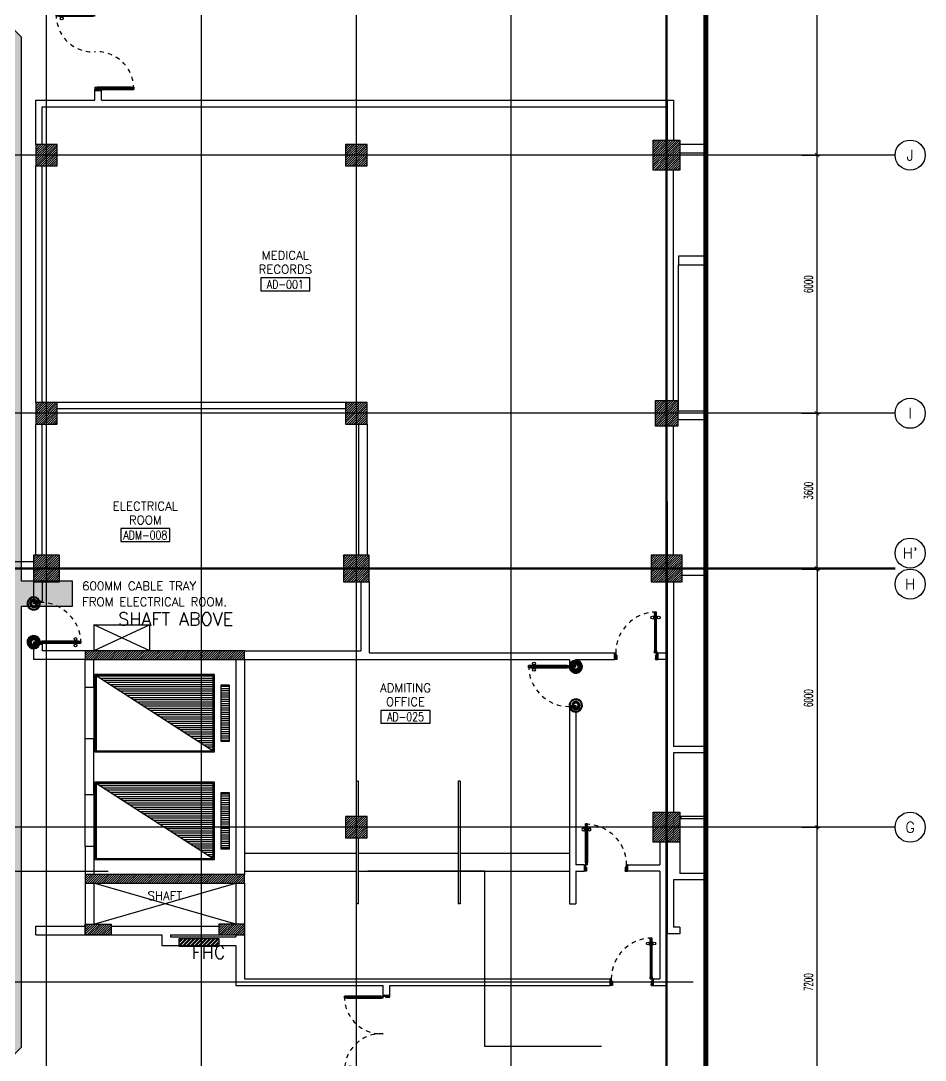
# Model space of a CAD drawing. Extents: x 417819.9 to 417911.9, y 43448 to 43539.2.
# Drawn here: x 417890.9 to 417911.92, y 43483.06 to 43507.22 of the extents above; entities that cross this region are included whole.
import ezdxf
from ezdxf.enums import TextEntityAlignment as Align

# ---------------------------------------------------------------- set-up
doc = ezdxf.new("R2010")
doc.units = 0
doc.header["$MEASUREMENT"] = 0
doc.header["$PDMODE"] = 3
doc.header["$PDSIZE"] = 0.1
doc.linetypes.add('CENTER2', pattern=[1.125, 0.75, -0.125, 0.125, -0.125])
doc.linetypes.add('HIDDEN', pattern=[0.375, 0.25, -0.125])
doc.layers.get('0').update_dxf_attribs({"color": 11, "linetype": 'CONTINUOUS'})
doc.layers.get('DEFPOINTS').update_dxf_attribs({"color": 11, "linetype": 'CONTINUOUS'})
for name, color, linetype in [('AX-CR', 11, 'CONTINUOUS'), ('AX-TXT', 11, 'CONTINUOUS'), ('COL', 11, 'CONTINUOUS'), ('DIM', 11, 'CONTINUOUS'), ('DOOR', 11, 'CONTINUOUS'), ('E-HAT', 9, 'CONTINUOUS'), ('E-TRAY', 2, 'CONTINUOUS'), ('HAT', 11, 'CONTINUOUS'), ('RM-BOX', 11, 'CONTINUOUS'), ('RM-NAME', 11, 'CONTINUOUS'), ('RM-NO', 11, 'CONTINUOUS'), ('WALL', 11, 'CONTINUOUS')]:
    doc.layers.add(name, color=color, linetype=linetype)
doc.styles.add('ROMANC', font='romanc', dxfattribs={"height": 0.1})
doc.styles.add('ROMANS', font='ROMANS.shx', dxfattribs={"width": 0.6})
doc.dimstyles.new('STANDARD in', dxfattribs={"dimtxt": 0.2, "dimasz": 0.1, "dimexe": 0.07, "dimexo": 0.05, "dimgap": 0.1, "dimtad": 1, "dimdec": 0, "dimlfac": 1000, "dimzin": 0, "dimdsep": 46, "dimtxsty": 'ROMANS', "dimblk": 'ARCHTICK', "dimcen": 0.05, "dimdle": 0.05, "dimclrd": 7, "dimclre": 7, "dimclrt": 2, "dimadec": 0, "dimazin": 0, "dimtfac": 1, "dimtdec": 0, "dimtmove": 2, "dimatfit": 3, "dimldrblk": 'ARCHTICK', "dimfxl": 0, "dimtolj": 1, "dimtzin": 0, "dimarcsym": 0})
pattern_1 = [(45, (417522.151385, 43455.963322), (-0.0265165043, 0.0265165043), [])]

# ---------------------------------------------------------------- blocks, each defined once
blk = doc.blocks.new('*X54')
at = {"color": 0}
for p, q in [((503899, 131750), (506612, 131750)), ((503977, 131700), (506612, 131700)), ((504055, 131650), (506612, 131650)), ((504132, 131600), (506612, 131600)), ((504210, 131550), (506612, 131550)), ((504288, 131500), (506612, 131500)), ((504366, 131450), (506612, 131450)), ((504444, 131400), (506612, 131400)), ((504522, 131350), (506612, 131350)), ((504600, 131300), (506612, 131300)), ((504677, 131250), (506612, 131250)), ((504755, 131200), (506612, 131200)), ((504833, 131150), (506612, 131150)), ((504911, 131100), (506612, 131100)), ((504989, 131050), (506612, 131050)), ((505067, 131000), (506612, 131000)), ((505145, 130950), (506612, 130950)), ((505222, 130900), (506612, 130900)), ((505300, 130850), (506612, 130850)), ((505378, 130800), (506612, 130800)), ((505456, 130750), (506612, 130750)), ((505534, 130700), (506612, 130700)), ((505612, 130650), (506612, 130650)), ((505690, 130600), (506612, 130600)), ((505767, 130550), (506612, 130550)), ((505845, 130500), (506612, 130500)), ((505923, 130450), (506612, 130450)), ((506001, 130400), (506612, 130400)), ((506079, 130350), (506612, 130350)), ((506157, 130300), (506612, 130300)), ((506235, 130250), (506612, 130250)), ((506312, 130200), (506612, 130200)), ((506390, 130150), (506612, 130150)), ((506468, 130100), (506612, 130100)), ((506546, 130050), (506612, 130050))]:
    blk.add_line(p, q, dxfattribs=at)
blk = doc.blocks.new('*X57')
at = {"color": 0}
for p, q in [((197839, 36035), (198015, 36211)), ((197839, 36088), (197962, 36211)), ((197839, 36141), (197909, 36211)), ((197839, 36194), (197856, 36211)), ((197868, 36011), (198068, 36211)), ((197921, 36011), (198121, 36211)), ((197974, 36011), (198174, 36211)), ((198027, 36011), (198227, 36211)), ((198080, 36011), (198280, 36211)), ((198133, 36011), (198333, 36211)), ((198186, 36011), (198386, 36211)), ((198239, 36011), (198439, 36211)), ((198292, 36011), (198492, 36211)), ((198345, 36011), (198545, 36211)), ((198398, 36011), (198598, 36211)), ((198451, 36011), (198651, 36211)), ((198504, 36011), (198704, 36211)), ((198557, 36011), (198757, 36211)), ((198610, 36011), (198810, 36211)), ((198663, 36011), (198863, 36211)), ((198716, 36011), (198916, 36211)), ((198769, 36011), (198969, 36211)), ((198822, 36011), (199022, 36211)), ((198875, 36011), (199075, 36211)), ((198928, 36011), (199128, 36211)), ((198981, 36011), (199181, 36211)), ((199034, 36011), (199234, 36211)), ((199088, 36011), (199288, 36211)), ((199141, 36011), (199341, 36211)), ((199194, 36011), (199394, 36211)), ((199247, 36011), (199447, 36211)), ((199300, 36011), (199500, 36211)), ((199353, 36011), (199553, 36211)), ((199406, 36011), (199606, 36211)), ((199459, 36011), (199659, 36211)), ((199512, 36011), (199712, 36211)), ((199565, 36011), (199765, 36211)), ((199618, 36011), (199818, 36211)), ((199671, 36011), (199871, 36211)), ((199724, 36011), (199924, 36211)), ((199777, 36011), (199977, 36211)), ((199830, 36011), (200030, 36211)), ((199883, 36011), (200083, 36211)), ((199936, 36011), (200136, 36211)), ((199989, 36011), (200189, 36211)), ((200042, 36011), (200242, 36211)), ((200095, 36011), (200295, 36211)), ((200148, 36011), (200348, 36211)), ((200201, 36011), (200401, 36211)), ((200254, 36011), (200454, 36211)), ((200307, 36011), (200507, 36211)), ((200360, 36011), (200560, 36211)), ((200413, 36011), (200613, 36211)), ((200466, 36011), (200666, 36211)), ((200519, 36011), (200719, 36211)), ((200572, 36011), (200772, 36211)), ((200625, 36011), (200825, 36211)), ((200678, 36011), (200878, 36211)), ((200732, 36011), (200932, 36211)), ((200785, 36011), (200985, 36211)), ((200838, 36011), (201038, 36211)), ((200891, 36011), (201091, 36211)), ((200944, 36011), (201144, 36211)), ((200997, 36011), (201197, 36211)), ((201050, 36011), (201250, 36211)), ((201103, 36011), (201303, 36211)), ((201156, 36011), (201356, 36211)), ((201209, 36011), (201409, 36211)), ((201262, 36011), (201462, 36211)), ((201315, 36011), (201515, 36211)), ((201368, 36011), (201539, 36182)), ((201421, 36011), (201539, 36129)), ((201474, 36011), (201539, 36076)), ((201527, 36011), (201539, 36023))]:
    blk.add_line(p, q, dxfattribs=at)
blk = doc.blocks.new('*X56')
at = {"color": 0}
for p, q in [((197839, 31209), (198041, 31411)), ((197839, 31262), (197988, 31411)), ((197839, 31315), (197935, 31411)), ((197839, 31368), (197882, 31411)), ((197894, 31211), (198094, 31411)), ((197947, 31211), (198147, 31411)), ((198000, 31211), (198200, 31411)), ((198053, 31211), (198253, 31411)), ((198106, 31211), (198306, 31411)), ((198159, 31211), (198359, 31411)), ((198212, 31211), (198412, 31411)), ((198265, 31211), (198465, 31411)), ((198318, 31211), (198518, 31411)), ((198371, 31211), (198571, 31411)), ((198424, 31211), (198624, 31411)), ((198477, 31211), (198677, 31411)), ((198530, 31211), (198730, 31411)), ((198583, 31211), (198783, 31411)), ((198636, 31211), (198836, 31411)), ((198689, 31211), (198889, 31411)), ((198742, 31211), (198942, 31411)), ((198795, 31211), (198995, 31411)), ((198848, 31211), (199048, 31411)), ((198901, 31211), (199101, 31411)), ((198954, 31211), (199154, 31411)), ((199007, 31211), (199207, 31411)), ((199060, 31211), (199260, 31411)), ((199114, 31211), (199314, 31411)), ((199167, 31211), (199367, 31411)), ((199220, 31211), (199420, 31411)), ((199273, 31211), (199473, 31411)), ((199326, 31211), (199526, 31411)), ((199379, 31211), (199579, 31411)), ((199432, 31211), (199632, 31411)), ((199485, 31211), (199685, 31411)), ((199538, 31211), (199738, 31411)), ((199591, 31211), (199791, 31411)), ((199644, 31211), (199844, 31411)), ((199697, 31211), (199897, 31411)), ((199750, 31211), (199950, 31411)), ((199803, 31211), (200003, 31411)), ((199856, 31211), (200056, 31411)), ((199909, 31211), (200109, 31411)), ((199962, 31211), (200162, 31411)), ((200015, 31211), (200215, 31411)), ((200068, 31211), (200268, 31411)), ((200121, 31211), (200321, 31411)), ((200174, 31211), (200374, 31411)), ((200227, 31211), (200427, 31411)), ((200280, 31211), (200480, 31411)), ((200333, 31211), (200533, 31411)), ((200386, 31211), (200586, 31411)), ((200439, 31211), (200639, 31411)), ((200492, 31211), (200692, 31411)), ((200545, 31211), (200745, 31411)), ((200598, 31211), (200798, 31411)), ((200651, 31211), (200851, 31411)), ((200704, 31211), (200904, 31411)), ((200758, 31211), (200958, 31411)), ((200811, 31211), (201011, 31411)), ((200864, 31211), (201064, 31411)), ((200917, 31211), (201117, 31411)), ((200970, 31211), (201170, 31411)), ((201023, 31211), (201223, 31411)), ((201076, 31211), (201276, 31411)), ((201129, 31211), (201329, 31411)), ((201182, 31211), (201382, 31411)), ((201235, 31211), (201435, 31411)), ((201288, 31211), (201488, 31411)), ((201341, 31211), (201539, 31409)), ((201394, 31211), (201539, 31356)), ((201447, 31211), (201539, 31303)), ((201500, 31211), (201539, 31250))]:
    blk.add_line(p, q, dxfattribs=at)
blk = doc.blocks.new('*X53')
at = {"color": 0}
for p, q in [((140176, 227700), (140376, 227700)), ((140176, 227650), (140376, 227650)), ((140176, 227600), (140376, 227600)), ((140176, 227550), (140376, 227550)), ((140176, 227500), (140376, 227500)), ((140176, 227450), (140376, 227450)), ((140176, 227400), (140376, 227400)), ((140176, 227350), (140376, 227350)), ((140176, 227300), (140376, 227300)), ((140176, 227250), (140376, 227250)), ((140176, 227200), (140376, 227200)), ((140176, 227150), (140376, 227150)), ((140176, 227100), (140376, 227100)), ((140176, 227050), (140376, 227050)), ((140176, 227000), (140376, 227000)), ((140176, 226950), (140376, 226950)), ((140176, 226900), (140376, 226900)), ((140176, 226850), (140376, 226850)), ((140176, 226800), (140376, 226800)), ((140176, 226750), (140376, 226750)), ((140176, 226700), (140376, 226700)), ((140176, 226650), (140376, 226650)), ((140176, 226600), (140376, 226600)), ((140176, 226550), (140376, 226550)), ((140176, 226500), (140376, 226500)), ((140176, 226450), (140376, 226450))]:
    blk.add_line(p, q, dxfattribs=at)
blk = doc.blocks.new('A$C272A55A0')
at = {"layer": 'DOOR', "color": 0, "linetype": 'ByBlock'}
for p, q in [((0, 900), (0, 1050)), ((50, 1050), (0, 1050)), ((50, 950), (50, 1050)), ((1750, 950), (1750, 1050)), ((1750, 1050), (1800, 1050)), ((1800, 1050), (1800, 900)), ((0, 900), (25, 900)), ((25, 950), (50, 950)), ((25, 900), (25, 950)), ((75, 900), (25, 900)), ((25, 850), (25, 900)), ((42, 850), (25, 850)), ((58, 870), (42, 870)), ((42, 870), (42, 850)), ((58, 850), (58, 870)), ((75, 850), (58, 850)), ((75, 900), (75, 850)), ((1725, 900), (1775, 900)), ((1725, 900), (1725, 850)), ((1725, 850), (1742, 850)), ((1742, 870), (1758, 870)), ((1742, 850), (1742, 870)), ((1775, 950), (1750, 950)), ((1758, 870), (1758, 850)), ((1758, 850), (1775, 850)), ((1775, 900), (1775, 950)), ((1800, 900), (1775, 900)), ((1775, 850), (1775, 900)), ((25, 50), (42, 50)), ((25, 50), (25, 0)), ((25, 0), (75, 0)), ((75, 0), (25, 0)), ((42, 50), (42, 30)), ((42, 30), (58, 30)), ((58, 50), (75, 50)), ((58, 50), (58, 30)), ((75, 50), (75, 0)), ((1718, 160), (1709, 160)), ((1709, 95), (1709, 160)), ((1718, 95), (1709, 95)), ((1725, 173), (1718, 173)), ((1718, 173), (1718, 83)), ((1718, 95), (1718, 160)), ((1725, 83), (1718, 83)), ((1742, 50), (1725, 50)), ((1725, 50), (1725, 0)), ((1775, 0), (1725, 0)), ((1725, 0), (1775, 0)), ((1742, 50), (1742, 30)), ((1758, 30), (1742, 30)), ((1775, 50), (1758, 50)), ((1758, 50), (1758, 30)), ((1775, 173), (1782, 173)), ((1775, 83), (1782, 83)), ((1775, 50), (1775, 0)), ((1782, 173), (1782, 83)), ((1782, 160), (1791, 160)), ((1782, 95), (1782, 160)), ((1782, 95), (1791, 95)), ((1791, 95), (1791, 160))]:
    blk.add_line(p, q, dxfattribs=at)
at = {"layer": 'DOOR', "color": 9, "linetype": 'ByBlock'}
for p, q in [((50, 1050), (0, 1010)), ((50, 1050), (0, 937)), ((50, 1050), (37, 950)), ((1750, 1050), (1800, 1010)), ((1750, 1050), (1800, 937)), ((1750, 1050), (1763, 950))]:
    blk.add_line(p, q, dxfattribs=at)
at = {"layer": 'DOOR', "linetype": 'ByBlock'}
for p, q in [((25, 850), (25, 50)), ((42, 850), (42, 50)), ((58, 850), (58, 50)), ((75, 50), (75, 850)), ((1725, 50), (1725, 850)), ((1742, 850), (1742, 50)), ((1758, 850), (1758, 50)), ((1775, 850), (1775, 50))]:
    blk.add_line(p, q, dxfattribs=at)
at = {"layer": 'DOOR', "color": 0, "linetype": 'ByBlock'}
for centre in [(1676, 128), (1824, 128)]:
    blk.add_circle(centre, 32.4, dxfattribs=at)
at = {"layer": 'DOOR', "color": 9, "linetype": 'ByBlock'}
for centre, radius, start, end in [((50, 1050), 54.4, 203.2074, 270), ((50, 1050), 74.4, 227.7764, 270), ((50, 1050), 94.4, 238.0182, 270), ((50, 1050), 34.4, 180, 270), ((50, 1050), 14.4, 180, 270), ((1750, 1050), 14.4, 270, 0), ((1750, 1050), 34.4, 270, 0), ((1750, 1050), 54.4, 270, 336.7926), ((1750, 1050), 74.4, 270, 312.2236), ((1750, 1050), 94.4, 270, 301.9818), ((50, 1050), 114, 244.0838, 257.3774), ((50, 1050), 134, 248.1598, 259.28), ((50, 1050), 154, 251.1053, 256.2858), ((1750, 1050), 114, 282.6226, 295.9162), ((1750, 1050), 134, 280.72, 291.8402), ((1750, 1050), 154, 283.7142, 288.8947)]:
    blk.add_arc(centre, radius, start, end, dxfattribs=at)
at = {"layer": 'DOOR', "linetype": 'HIDDEN', "ltscale": 0.5}
for centre, start, end in [((50, 851), 268.3174, 3.2965), ((1750, 851), 176.7035, 271.6826)]:
    blk.add_arc(centre, 851, start, end, dxfattribs=at)
at = {"layer": 'WALL', "linetype": 'ByBlock'}
blk.add_line((1800, 900), (1800, 1050), dxfattribs=at)
blk = doc.blocks.new('RM2')
at = {"layer": 'RM-NAME', "style": 'ROMANS'}
blk.add_text('SHAFT', height=200, dxfattribs=at).set_placement((0, 0), align=Align.MIDDLE)
blk = doc.blocks.new('COL50')
at = {"layer": 'COL'}
blk.add_lwpolyline([(-250, 250), (-250, -250), (250, -250), (250, 250)], close=True, dxfattribs=at)
blk = doc.blocks.new('*X55')
at = {"color": 0}
for p, q in [((203889, 32274), (204376, 32761)), ((203889, 32327), (204323, 32761)), ((203889, 32380), (204270, 32761)), ((203889, 32433), (204217, 32761)), ((203889, 32486), (204164, 32761)), ((203889, 32539), (204111, 32761)), ((203889, 32592), (204058, 32761)), ((203889, 32645), (204005, 32761)), ((203889, 32698), (203952, 32761)), ((203889, 32751), (203899, 32761)), ((203929, 32261), (204389, 32721)), ((203982, 32261), (204389, 32668)), ((204035, 32261), (204389, 32615)), ((204088, 32261), (204389, 32562)), ((204141, 32261), (204389, 32509)), ((204194, 32261), (204389, 32456)), ((204247, 32261), (204389, 32403)), ((204300, 32261), (204389, 32349)), ((204353, 32261), (204389, 32296))]:
    blk.add_line(p, q, dxfattribs=at)
blk = doc.blocks.new('RM1')
at = {"layer": 'RM-BOX'}
blk.add_lwpolyline([(570, -200), (-570, -200), (-570, -500), (570, -500)], close=True, dxfattribs=at)
at = {"layer": 'RM-NAME', "style": 'ROMANS'}
for tag, p in [('ROOMNAME1', (0, 324)), ('ROOMNAME2', (0, 0))]:
    blk.add_attdef(tag, text='', height=200, dxfattribs=at).set_placement(p, align=Align.MIDDLE)
at = {"layer": 'RM-NO', "style": 'ROMANS', "width": 0.8}
blk.add_attdef('ROOMNO', text='', height=200, dxfattribs=at).set_placement((0, -350), align=Align.MIDDLE)
blk = doc.blocks.new('*X62')
at = {"color": 0}
for p, q in [((196689, 41938), (197151, 42401)), ((196689, 41991), (197098, 42401)), ((196689, 42044), (197045, 42401)), ((196689, 42097), (196992, 42401)), ((196689, 42150), (196939, 42401)), ((196689, 42203), (196886, 42401)), ((196689, 42256), (196833, 42401)), ((196689, 42309), (196780, 42401)), ((196689, 42363), (196727, 42401)), ((196704, 41901), (197189, 42385)), ((196757, 41901), (197189, 42332)), ((196810, 41901), (197189, 42279)), ((196863, 41901), (197189, 42226)), ((196916, 41901), (197189, 42173)), ((196970, 41901), (197189, 42120)), ((197023, 41901), (197189, 42067)), ((197076, 41901), (197189, 42014)), ((197129, 41901), (197189, 41961)), ((197182, 41901), (197189, 41908))]:
    blk.add_line(p, q, dxfattribs=at)
blk = doc.blocks.new('*X63')
at = {"color": 0}
for p, q in [((203889, 41926), (204364, 42401)), ((203889, 41979), (204311, 42401)), ((203889, 42032), (204258, 42401)), ((203889, 42085), (204205, 42401)), ((203889, 42138), (204152, 42401)), ((203889, 42191), (204099, 42401)), ((203889, 42244), (204046, 42401)), ((203889, 42297), (203993, 42401)), ((203889, 42350), (203940, 42401)), ((203917, 41901), (204389, 42373)), ((203970, 41901), (204389, 42320)), ((204023, 41901), (204389, 42267)), ((204076, 41901), (204389, 42214)), ((204129, 41901), (204389, 42161)), ((204182, 41901), (204389, 42108)), ((204235, 41901), (204389, 42055)), ((204288, 41901), (204389, 42001)), ((204341, 41901), (204389, 41948))]:
    blk.add_line(p, q, dxfattribs=at)
blk = doc.blocks.new('*X65')
at = {"color": 0}
for p, q in [((203889, 47918), (204371, 48401)), ((203889, 47972), (204318, 48401)), ((203889, 48025), (204265, 48401)), ((203889, 48078), (204212, 48401)), ((203889, 48131), (204159, 48401)), ((203889, 48184), (204106, 48401)), ((203889, 48237), (204053, 48401)), ((203889, 48290), (204000, 48401)), ((203889, 48343), (203947, 48401)), ((203924, 47901), (204389, 48365)), ((203977, 47901), (204389, 48312)), ((204030, 47901), (204389, 48259)), ((204083, 47901), (204389, 48206)), ((204136, 47901), (204389, 48153)), ((204189, 47901), (204389, 48100)), ((204242, 47901), (204389, 48047)), ((204295, 47901), (204389, 47994)), ((204348, 47901), (204389, 47941))]:
    blk.add_line(p, q, dxfattribs=at)
blk = doc.blocks.new('*X76')
at = {"color": 0}
for p, q in [((84179, 47905), (84676, 48401)), ((84179, 47958), (84623, 48401)), ((84179, 48011), (84570, 48401)), ((84179, 48064), (84516, 48401)), ((84179, 48117), (84463, 48401)), ((84179, 48170), (84410, 48401)), ((84179, 48223), (84357, 48401)), ((84179, 48276), (84304, 48401)), ((84179, 48329), (84251, 48401)), ((84179, 48382), (84198, 48401)), ((84229, 47901), (84679, 48352)), ((84282, 47901), (84679, 48299)), ((84335, 47901), (84679, 48246)), ((84388, 47901), (84679, 48193)), ((84441, 47901), (84679, 48139)), ((84494, 47901), (84679, 48086)), ((84547, 47901), (84679, 48033)), ((84600, 47901), (84679, 47980)), ((84653, 47901), (84679, 47927))]:
    blk.add_line(p, q, dxfattribs=at)
blk = doc.blocks.new('C11')
at = {"layer": 'HAT'}
h = blk.add_hatch(dxfattribs=at)
h.set_pattern_fill('ANSI31', color=256, scale=300, style=0)
h.set_pattern_definition([(45, (-383765.23, -62181), (-26.5165043, 26.5165043), [])])
h.paths.add_polyline_path([(-20, 350), (-20, 700), (-320, 700), (-320, 350)])
h.paths.add_polyline_path([(-320, 0), (-20, 0), (-20, 350), (-320, 350)])
h = blk.add_hatch(dxfattribs=at)
h.set_pattern_fill('ANSI31', color=256, scale=300, style=0)
h.set_pattern_definition([(45, (-383445.23, -62181), (-26.5165043, 26.5165043), [])])
h.paths.add_polyline_path([(300, 350), (300, 700), (0, 700), (0, 350)])
h.paths.add_polyline_path([(0, 0), (300, 0), (300, 350), (0, 350)])
at = {"layer": 'COL'}
for points in [[(-20, 700), (-20, 0), (-320, 0), (-320, 700)], [(300, 700), (300, 0), (0, 0), (0, 700)]]:
    blk.add_lwpolyline(points, close=True, dxfattribs=at)
blk = doc.blocks.new('DOOR1000')
at = {"layer": 'DOOR', "color": 7, "linetype": 'ByBlock'}
for p, q in [((-150, 0), (0, 0)), ((-150, 0), (-150, -25)), ((0, -50), (-114, 0)), ((0, -50), (-40, 0)), ((0, -50), (0, 0)), ((-1100, -25), (-1100, -75)), ((-1100, -75), (-1100, -25)), ((-1050, -25), (-1100, -25)), ((-1050, -75), (-1100, -75)), ((-1070, -42), (-1070, -58)), ((-1050, -42), (-1070, -42)), ((-1050, -58), (-1070, -58)), ((-1050, -25), (-1050, -42)), ((-1050, -58), (-1050, -75)), ((-1018, -25), (-1018, -18)), ((-928, -18), (-1018, -18)), ((-1018, -75), (-1018, -82)), ((-928, -82), (-1018, -82)), ((-1005, -18), (-1005, -9)), ((-1005, -9), (-940, -9)), ((-1005, -18), (-940, -18)), ((-1005, -82), (-1005, -91)), ((-1005, -82), (-940, -82)), ((-1005, -91), (-940, -91)), ((-940, -18), (-940, -9)), ((-940, -82), (-940, -91)), ((-928, -25), (-928, -18)), ((-928, -75), (-928, -82)), ((-200, -25), (-150, -25)), ((-200, -42), (-200, -25)), ((-180, -42), (-200, -42)), ((-200, -58), (-180, -58)), ((-200, -75), (-200, -58)), ((-150, -75), (-200, -75)), ((-180, -58), (-180, -42)), ((-150, -25), (-100, -25)), ((-150, -75), (-150, -25)), ((-100, -25), (-100, -50)), ((0, -50), (-100, -37)), ((-100, -50), (0, -50)), ((0, -950), (-114, -1000)), ((-100, -975), (-100, -950)), ((0, -950), (-100, -963)), ((-100, -950), (0, -950)), ((0, -950), (-40, -1000)), ((0, -950), (0, -1000)), ((-150, -975), (-100, -975)), ((-150, -1000), (-150, -975)), ((-150, -1000), (0, -1000)), ((0, -1000), (-150, -1000))]:
    blk.add_line(p, q, dxfattribs=at)
at = {"layer": 'DOOR', "linetype": 'ByBlock'}
for p, q in [((-200, -25), (-1050, -25)), ((-200, -42), (-1050, -42)), ((-200, -58), (-1050, -58)), ((-1050, -75), (-200, -75))]:
    blk.add_line(p, q, dxfattribs=at)
at = {"layer": 'DOOR', "color": 7, "linetype": 'ByBlock'}
for centre in [(-973, 24), (-973, -124)]:
    blk.add_circle(centre, 32.4, dxfattribs=at)
for centre, radius, start, end in [((0, -50), 154, 161.1053, 166.2858), ((0, -50), 94.4, 148.0182, 180), ((0, -50), 134, 158.1598, 169.28), ((0, -50), 114, 154.0838, 167.3774), ((0, -50), 74.4, 137.7764, 180), ((0, -50), 54.4, 113.2074, 180), ((0, -50), 34.4, 90, 180), ((0, -50), 14.4, 90, 180), ((0, -950), 94.4, 180, 211.9818), ((0, -950), 74.4, 180, 222.2236), ((0, -950), 54.4, 180, 246.7926), ((0, -950), 34.4, 180, 270), ((0, -950), 14.4, 180, 270), ((0, -950), 154, 193.7142, 198.8947), ((0, -950), 134, 190.72, 201.8402)]:
    blk.add_arc(centre, radius, start, end, dxfattribs=at)
at = {"layer": 'DOOR', "linetype": 'HIDDEN', "ltscale": 0.5}
blk.add_arc((-150, -25), 950, 180, 270, dxfattribs=at)
blk = doc.blocks.new('fe-door')
at = {"layer": 'DOOR', "color": 0, "linetype": 'ByBlock'}
for p, q in [((-900, 1775), (-900, 1725)), ((-900, 1725), (-900, 1775)), ((-850, 1775), (-900, 1775)), ((-850, 1725), (-900, 1725)), ((-870, 1758), (-870, 1742)), ((-850, 1758), (-870, 1758)), ((-850, 1742), (-870, 1742)), ((-850, 1775), (-850, 1758)), ((-850, 1742), (-850, 1725)), ((-818, 1775), (-818, 1782)), ((-728, 1782), (-818, 1782)), ((-818, 1725), (-818, 1718)), ((-728, 1718), (-818, 1718)), ((-805, 1782), (-805, 1791)), ((-805, 1791), (-740, 1791)), ((-805, 1782), (-740, 1782)), ((-805, 1718), (-805, 1709)), ((-805, 1718), (-740, 1718)), ((-805, 1709), (-740, 1709)), ((-740, 1782), (-740, 1791)), ((-740, 1718), (-740, 1709)), ((-728, 1775), (-728, 1782)), ((-728, 1725), (-728, 1718)), ((-50, 1758), (-50, 1775)), ((-50, 1775), (0, 1775)), ((-30, 1758), (-50, 1758)), ((-50, 1725), (-50, 1742)), ((-50, 1742), (-30, 1742)), ((0, 1725), (-50, 1725)), ((-30, 1742), (-30, 1758)), ((150, 1800), (0, 1800)), ((0, 1800), (0, 1775)), ((0, 1725), (0, 1775)), ((0, 1775), (150, 1775)), ((150, 1775), (150, 1800)), ((0, 75), (0, 25)), ((0, 75), (50, 75)), ((0, 0), (0, 25)), ((0, 25), (50, 25)), ((150, 25), (0, 25)), ((0, 0), (150, 0)), ((30, 58), (30, 42)), ((50, 58), (30, 58)), ((30, 42), (50, 42)), ((50, 75), (50, 58)), ((50, 42), (50, 25)), ((150, 25), (150, 0)), ((850, 58), (850, 75)), ((850, 75), (900, 75)), ((850, 58), (870, 58)), ((850, 25), (850, 42)), ((850, 42), (870, 42)), ((850, 25), (900, 25)), ((870, 42), (870, 58)), ((900, 25), (900, 75)), ((900, 75), (900, 25))]:
    blk.add_line(p, q, dxfattribs=at)
at = {"layer": 'DOOR', "linetype": 'ByBlock'}
for p, q in [((-50, 1775), (-850, 1775)), ((-50, 1758), (-850, 1758)), ((-50, 1742), (-850, 1742)), ((-850, 1725), (-50, 1725)), ((850, 75), (50, 75)), ((50, 58), (850, 58)), ((50, 42), (850, 42)), ((50, 25), (850, 25))]:
    blk.add_line(p, q, dxfattribs=at)
at = {"layer": 'DOOR', "color": 0, "linetype": 'ByBlock'}
for centre in [(-773, 1824), (-773, 1676)]:
    blk.add_circle(centre, 32.4, dxfattribs=at)
at = {"layer": 'DOOR', "linetype": 'HIDDEN', "ltscale": 0.5}
for centre, start, end in [((-49, 1750), 178.3174, 273.2965), ((49, 50), 358.3174, 93.2965)]:
    blk.add_arc(centre, 851, start, end, dxfattribs=at)
at = {"layer": 'WALL'}
for p, q in [((0, 1800), (150, 1800)), ((0, 0), (150, 0))]:
    blk.add_line(p, q, dxfattribs=at)
at = {"layer": 'WALL', "linetype": 'ByBlock'}
blk.add_line((0, 1800), (150, 1800), dxfattribs=at)
blk = doc.blocks.new('AXL')
at = {"layer": 'AX-CR'}
blk.add_circle((-350, 0), 350, dxfattribs=at)
at = {"layer": 'AX-TXT', "style": 'ROMANS'}
blk.add_attdef('AX', text='', height=250, dxfattribs=at).set_placement((-350, 0), align=Align.MIDDLE)
blk = doc.blocks.new('_ARCHTICK')
at = {"color": 0, "linetype": 'ByBlock', "const_width": 0.15}
blk.add_lwpolyline([(-0.5, -0.5), (0.5, 0.5)], dxfattribs=at)
blk = doc.blocks.new('*D147')
at = {"layer": 'DEFPOINTS', "color": 0}
for p in [(417909.002, 43498.094), (417909.402, 43498.094), (417909.002, 43494.494)]:
    blk.add_point(p, dxfattribs=at)
at = {"layer": 'RM-NAME', "color": 7, "lineweight": -2}
for p, q in [((417909.052, 43498.094), (417909.472, 43498.094)), ((417909.402, 43494.444), (417909.402, 43498.144)), ((417909.052, 43494.494), (417909.472, 43494.494))]:
    blk.add_line(p, q, dxfattribs=at)
at = {"layer": 'RM-NAME', "color": 7, "lineweight": -2, "xscale": 0.1, "yscale": 0.1, "zscale": 0.1}
for p, rotation in [((417909.402, 43498.094), 90), ((417909.402, 43494.494), 270)]:
    blk.add_blockref('_ARCHTICK', p, dxfattribs=dict(at, rotation=rotation))
at = {"layer": 'RM-NAME', "color": 2, "insert": (417909.202, 43496.294), "char_height": 0.2, "attachment_point": 5, "rotation": 90, "style": 'ROMANS'}
blk.add_mtext('\\A1;3600', dxfattribs=at)
blk = doc.blocks.new('*D151')
at = {"layer": 'DEFPOINTS', "color": 0}
for p in [(417909.002, 43488.474), (417909.402, 43488.474), (417909.002, 43481.274)]:
    blk.add_point(p, dxfattribs=at)
at = {"layer": 'RM-NAME', "color": 7, "lineweight": -2}
for p, q in [((417909.052, 43488.474), (417909.472, 43488.474)), ((417909.402, 43481.224), (417909.402, 43488.524)), ((417909.052, 43481.274), (417909.472, 43481.274))]:
    blk.add_line(p, q, dxfattribs=at)
at = {"layer": 'RM-NAME', "color": 7, "lineweight": -2, "xscale": 0.1, "yscale": 0.1, "zscale": 0.1}
for p, rotation in [((417909.402, 43488.474), 90), ((417909.402, 43481.274), 270)]:
    blk.add_blockref('_ARCHTICK', p, dxfattribs=dict(at, rotation=rotation))
at = {"layer": 'RM-NAME', "color": 2, "insert": (417909.202, 43484.874), "char_height": 0.2, "attachment_point": 5, "rotation": 90, "style": 'ROMANS'}
blk.add_mtext('\\A1;7200', dxfattribs=at)
blk = doc.blocks.new('*D155')
at = {"layer": 'DEFPOINTS', "color": 0}
for p in [(417909.002, 43511.294), (417909.402, 43511.294), (417909.002, 43504.094)]:
    blk.add_point(p, dxfattribs=at)
at = {"layer": 'RM-NAME', "color": 7, "lineweight": -2}
for p, q in [((417909.052, 43511.294), (417909.472, 43511.294)), ((417909.402, 43504.044), (417909.402, 43511.344)), ((417909.052, 43504.094), (417909.472, 43504.094))]:
    blk.add_line(p, q, dxfattribs=at)
at = {"layer": 'RM-NAME', "color": 7, "lineweight": -2, "xscale": 0.1, "yscale": 0.1, "zscale": 0.1}
for p, rotation in [((417909.402, 43511.294), 90), ((417909.402, 43504.094), 270)]:
    blk.add_blockref('_ARCHTICK', p, dxfattribs=dict(at, rotation=rotation))
at = {"layer": 'RM-NAME', "color": 2, "insert": (417909.202, 43507.694), "char_height": 0.2, "attachment_point": 5, "rotation": 90, "style": 'ROMANS'}
blk.add_mtext('\\A1;7200', dxfattribs=at)
blk = doc.blocks.new('*D156')
at = {"layer": 'DEFPOINTS', "color": 0}
for p in [(417909.002, 43504.094), (417909.402, 43504.094), (417909.002, 43498.094)]:
    blk.add_point(p, dxfattribs=at)
at = {"layer": 'RM-NAME', "color": 7, "lineweight": -2}
for p, q in [((417909.402, 43498.044), (417909.402, 43504.144)), ((417909.052, 43504.094), (417909.472, 43504.094)), ((417909.052, 43498.094), (417909.472, 43498.094))]:
    blk.add_line(p, q, dxfattribs=at)
at = {"layer": 'RM-NAME', "color": 7, "lineweight": -2, "xscale": 0.1, "yscale": 0.1, "zscale": 0.1}
for p, rotation in [((417909.402, 43504.094), 90), ((417909.402, 43498.094), 270)]:
    blk.add_blockref('_ARCHTICK', p, dxfattribs=dict(at, rotation=rotation))
at = {"layer": 'RM-NAME', "color": 2, "insert": (417909.202, 43501.094), "char_height": 0.2, "attachment_point": 5, "rotation": 90, "style": 'ROMANS'}
blk.add_mtext('\\A1;6000', dxfattribs=at)
blk = doc.blocks.new('*D160')
at = {"layer": 'DEFPOINTS', "color": 0}
for p in [(417909.002, 43494.474), (417909.002, 43488.474), (417909.402, 43488.474)]:
    blk.add_point(p, dxfattribs=at)
at = {"layer": 'RM-NAME', "color": 7, "lineweight": -2}
for p, q in [((417909.052, 43494.474), (417909.472, 43494.474)), ((417909.402, 43494.524), (417909.402, 43488.424)), ((417909.052, 43488.474), (417909.472, 43488.474))]:
    blk.add_line(p, q, dxfattribs=at)
at = {"layer": 'RM-NAME', "color": 7, "lineweight": -2, "xscale": 0.1, "yscale": 0.1, "zscale": 0.1}
for p, rotation in [((417909.402, 43494.474), 90), ((417909.402, 43488.474), 270)]:
    blk.add_blockref('_ARCHTICK', p, dxfattribs=dict(at, rotation=rotation))
at = {"layer": 'RM-NAME', "color": 2, "insert": (417909.202, 43491.474), "char_height": 0.2, "attachment_point": 5, "rotation": 90, "style": 'ROMANS'}
blk.add_mtext('\\A1;6000', dxfattribs=at)

msp = doc.modelspace()

# ---------------------------------------------------------------- hatches: boundary and pattern name
at = {"layer": 'E-HAT'}
h = msp.add_hatch(dxfattribs=at)
h.set_pattern_fill('ANGLE', color=256, style=0)
h.set_pattern_definition([(0, (0, 0), (0, 0.275), [0.2, -0.075]), (90, (0, 0), (-0.275, 2e-17), [0.2, -0.075])])
h.paths.add_polyline_path([(417856.983, 43482.7235), (417857.4173, 43483.1578), (417863.5778, 43483.1578), (417864.4349, 43482.3012), (417872.0254, 43482.3012), (417872.8825, 43483.1578), (417890.15, 43483.1578), (417890.5085, 43483.5164), (417890.5085, 43506.6783), (417890.15, 43507.0369), (417872.8825, 43507.0369), (417872.0254, 43507.8935), (417864.4349, 43507.8935), (417863.5778, 43507.0369), (417860.4537, 43507.0369), (417860.0403, 43507.1369), (417849.3136, 43507.1369), (417849.1136, 43506.9369), (417849.1136, 43501.9844), (417848.8136, 43501.9844), (417848.8136, 43507.0612), (417849.1893, 43507.4369), (417860.4537, 43507.4369), (417860.8056, 43507.8116), (417860.8056, 43515.9941), (417861.1056, 43515.9941), (417861.1056, 43507.8116), (417861.4575, 43507.4369), (417863.4122, 43507.4369), (417864.2693, 43508.2935), (417872.191, 43508.2935), (417873.0481, 43507.4369), (417890.3156, 43507.4369), (417890.9085, 43506.844), (417890.9085, 43494.2015), (417892.0958, 43494.2015), (417892.0958, 43493.6015), (417890.9085, 43493.6015), (417890.9085, 43483.3507), (417890.3156, 43482.7578), (417881.5159, 43482.7578), (417881.3659, 43482.6078), (417881.3659, 43479.6689), (417881.0659, 43479.6689), (417881.0659, 43482.6078), (417880.9159, 43482.7578), (417873.0481, 43482.7578), (417872.191, 43481.9012), (417864.2693, 43481.9012), (417863.4122, 43482.7578), (417857.583, 43482.7578), (417857.383, 43482.5578), (417857.383, 43479.0875), (417856.983, 43479.0875)])
at = {"layer": 'RM-NAME'}
h = msp.add_hatch(dxfattribs=at)
h.set_pattern_fill('ANSI31', color=256, scale=0.3, style=0)
h.set_pattern_definition(pattern_1)
h.paths.add_polyline_path([(417905.8966, 43498.3943), (417905.6466, 43498.3943), (417905.6466, 43498.0943), (417905.8966, 43498.0943)])
h.paths.add_polyline_path([(417905.8966, 43498.0943), (417905.6466, 43498.0943), (417905.6466, 43497.7943), (417905.8966, 43497.7943)])
h = msp.add_hatch(dxfattribs=at)
h.set_pattern_fill('ANSI31', color=256, scale=0.3, style=0)
h.set_pattern_definition([(45, (417522.421385, 43455.963322), (-0.0265165043, 0.0265165043), [])])
h.paths.add_polyline_path([(417906.1666, 43498.3943), (417905.9166, 43498.3943), (417905.9166, 43498.0943), (417906.1666, 43498.0943)])
h.paths.add_polyline_path([(417906.1666, 43498.0943), (417905.9166, 43498.0943), (417905.9166, 43497.7943), (417906.1666, 43497.7943)])
h = msp.add_hatch(dxfattribs=at)
h.set_pattern_fill('ANSI31', color=256, scale=0.3, style=0)
h.set_pattern_definition([(45, (417532.951385, 43455.963322), (-0.0265165043, 0.0265165043), [])])
h.paths.add_polyline_path([(417891.4966, 43494.4943), (417891.4966, 43494.7943), (417891.1966, 43494.7943), (417891.1966, 43494.4943)])
h.paths.add_polyline_path([(417891.7966, 43494.4943), (417891.7966, 43494.7943), (417891.4966, 43494.7943), (417891.4966, 43494.4943)])
h = msp.add_hatch(dxfattribs=at)
h.set_pattern_fill('ANSI31', color=256, scale=0.3, style=0)
h.set_pattern_definition([(45, (417540.151385, 43455.963322), (-0.0265165043, 0.0265165043), [])])
h.paths.add_polyline_path([(417898.6966, 43494.4943), (417898.6966, 43494.7943), (417898.3966, 43494.7943), (417898.3966, 43494.4943)])
h.paths.add_polyline_path([(417898.9966, 43494.4943), (417898.9966, 43494.7943), (417898.6966, 43494.7943), (417898.6966, 43494.4943)])
h = msp.add_hatch(dxfattribs=at)
h.set_pattern_fill('ANSI31', color=256, scale=0.3, style=0)
h.set_pattern_definition(pattern_1)
h.paths.add_polyline_path([(417905.5466, 43494.4943), (417905.8966, 43494.4943), (417905.8966, 43494.7943), (417905.5466, 43494.7943)])
h = msp.add_hatch(dxfattribs=at)
h.set_pattern_fill('ANSI31', color=256, scale=0.3, style=0)
h.set_pattern_definition([(45, (417522.521385, 43455.963322), (-0.0265165043, 0.0265165043), [])])
h.paths.add_polyline_path([(417905.9166, 43494.4943), (417906.2666, 43494.4943), (417906.2666, 43494.7943), (417905.9166, 43494.7943)])
h = msp.add_hatch(dxfattribs=at)
h.set_pattern_fill('ANSI31', color=256, scale=0.3, style=0)
h.set_pattern_definition([(45, (417532.951385, 43455.643322), (-0.0265165043, 0.0265165043), [])])
h.paths.add_polyline_path([(417891.4966, 43494.1743), (417891.4966, 43494.4743), (417891.1966, 43494.4743), (417891.1966, 43494.1743)])
h.paths.add_polyline_path([(417891.7966, 43494.1743), (417891.7966, 43494.4743), (417891.4966, 43494.4743), (417891.4966, 43494.1743)])
h = msp.add_hatch(dxfattribs=at)
h.set_pattern_fill('ANSI31', color=256, scale=0.3, style=0)
h.set_pattern_definition([(45, (417540.151385, 43455.643322), (-0.0265165043, 0.0265165043), [])])
h.paths.add_polyline_path([(417898.6966, 43494.1743), (417898.6966, 43494.4743), (417898.3966, 43494.4743), (417898.3966, 43494.1743)])
h.paths.add_polyline_path([(417898.9966, 43494.1743), (417898.9966, 43494.4743), (417898.6966, 43494.4743), (417898.6966, 43494.1743)])
h = msp.add_hatch(dxfattribs=at)
h.set_pattern_fill('ANSI31', color=256, scale=0.3, style=0)
h.set_pattern_definition([(45, (417522.151385, 43455.643322), (-0.0265165043, 0.0265165043), [])])
h.paths.add_polyline_path([(417905.5466, 43494.1743), (417905.8966, 43494.1743), (417905.8966, 43494.4743), (417905.5466, 43494.4743)])
h = msp.add_hatch(dxfattribs=at)
h.set_pattern_fill('ANSI31', color=256, scale=0.3, style=0)
h.set_pattern_definition([(45, (417522.521385, 43455.643322), (-0.0265165043, 0.0265165043), [])])
h.paths.add_polyline_path([(417905.9166, 43494.1743), (417906.2666, 43494.1743), (417906.2666, 43494.4743), (417905.9166, 43494.4743)])
h = msp.add_hatch(dxfattribs=at)
h.set_pattern_fill('ANSI31', color=256, scale=0.3, style=0)
h.set_pattern_definition([(45, (417480.111385, 43455.963322), (-0.0265165043, 0.0265165043), [])])
h.paths.add_polyline_path([(417892.9966, 43486.2229), (417892.3966, 43486.2229), (417892.3966, 43485.9743), (417892.9966, 43485.9743)])
h.paths.add_polyline_path([(417896.0966, 43486.2229), (417895.4966, 43486.2229), (417895.4966, 43485.9743), (417896.0966, 43485.9743)])
h = msp.add_hatch(dxfattribs=at)
h.set_pattern_fill('ANSI32', color=256, scale=175, style=0)
h.set_pattern_definition([(44.999998, (417662.380424, 43454.64832), (-0.046403885, 0.046403882), []), (44.999998, (417662.41136, 43454.64832), (-0.046403885, 0.046403882), [])])
h.paths.add_polyline_path([(417895.4966, 43485.6993), (417895.4966, 43485.8893), (417894.5766, 43485.8893), (417894.5766, 43485.6993)])
h.paths.add_polyline_path([(417894.364, 43485.2782), (417894.364, 43485.699), (417894.6265, 43485.699), (417894.6265, 43485.2782)], flags=9)

# ---------------------------------------------------------------- linework, layer by layer
at = {"layer": 'E-TRAY', "color": 4}
msp.add_lwpolyline([(417873.0481, 43507.4369), (417890.3156, 43507.4369), (417890.9085, 43506.844), (417890.9085, 43494.2015), (417892.0958, 43494.2015), (417892.0958, 43493.6015), (417890.9085, 43493.6015), (417890.9085, 43483.3507), (417890.3156, 43482.7578), (417881.5159, 43482.7578), (417881.3659, 43482.6078), (417881.3659, 43479.6689), (417881.0659, 43479.6689), (417881.0659, 43482.6078), (417880.9159, 43482.7578), (417873.0481, 43482.7578)], dxfattribs=at)
at = {"layer": 'RM-NAME'}
for p, q in [((417891.4966, 43448.6529), (417891.4966, 43538.4875)), ((417898.6966, 43448.6529), (417898.6966, 43538.4875)), ((417905.8966, 43460.01), (417905.8966, 43538.1375)), ((417905.9166, 43460.01), (417905.9166, 43538.1375)), ((417895.0966, 43466.8743), (417895.0966, 43525.6943)), ((417902.2966, 43466.8743), (417902.2966, 43525.6943)), ((417892.6216, 43505.3693), (417892.6216, 43505.5943)), ((417892.6216, 43505.5943), (417892.7716, 43505.5943)), ((417892.7716, 43505.3693), (417892.7716, 43505.5943)), ((417891.2466, 43504.3443), (417891.2466, 43505.3693)), ((417891.2466, 43505.3693), (417892.6216, 43505.3693)), ((417891.2466, 43504.3443), (417891.2466, 43505.3693)), ((417891.2466, 43505.3693), (417892.0966, 43505.3693)), ((417892.7716, 43505.3693), (417906.0666, 43505.3693)), ((417905.8966, 43504.3443), (417905.8966, 43505.3693)), ((417905.9166, 43505.3693), (417905.9166, 43504.4443)), ((417906.0666, 43505.3693), (417906.0666, 43504.4443)), ((417891.3966, 43505.2193), (417905.8966, 43505.2193)), ((417891.3966, 43504.3443), (417891.3966, 43505.2193)), ((417891.3966, 43504.3443), (417891.3966, 43505.2193)), ((417911.2163, 43504.0943), (417889.6966, 43504.0943)), ((417891.2466, 43498.3443), (417891.2466, 43503.8443)), ((417891.2466, 43498.3443), (417891.2466, 43503.8443)), ((417891.3966, 43498.3443), (417891.3966, 43503.8443)), ((417905.8966, 43503.7443), (417905.8966, 43501.2193)), ((417905.9166, 43498.3943), (417905.9166, 43503.7443)), ((417906.0666, 43498.3943), (417906.0666, 43503.7443)), ((417906.1866, 43498.1443), (417906.1866, 43501.5443)), ((417906.0666, 43498.3943), (417906.0666, 43500.1943)), ((417898.4466, 43498.3443), (417891.7466, 43498.3443)), ((417911.2163, 43498.0943), (417889.6966, 43498.0943)), ((417898.4466, 43498.1943), (417891.7466, 43498.1943)), ((417906.8165, 43498.1443), (417906.1866, 43498.1443)), ((417906.8165, 43497.9443), (417906.1666, 43497.9443)), ((417891.2466, 43494.7943), (417891.2466, 43497.8443)), ((417891.3966, 43496.4743), (417891.3966, 43497.8443)), ((417891.3966, 43494.7943), (417891.3966, 43497.8443)), ((417898.7466, 43497.8443), (417898.7466, 43494.7943)), ((417898.9466, 43497.8443), (417898.9466, 43494.7943)), ((417905.9166, 43494.7943), (417905.9166, 43497.7943)), ((417905.9166, 43494.7943), (417905.9166, 43497.7943)), ((417906.0666, 43494.7943), (417906.0666, 43497.7943)), ((417905.9166, 43496.0443), (417905.9166, 43488.7243)), ((417911.2163, 43494.4943), (417889.6966, 43494.4943)), ((417911.2163, 43494.4743), (417889.6966, 43494.4743)), ((417891.1966, 43494.6443), (417890.5966, 43494.6443)), ((417891.2466, 43494.4943), (417890.5966, 43494.4943)), ((417891.2466, 43494.4943), (417890.5966, 43494.4943)), ((417906.5226, 43494.4743), (417906.1666, 43494.4743)), ((417906.8165, 43494.3243), (417906.2666, 43494.3243)), ((417891.1966, 43494.1743), (417891.1966, 43493.7243)), ((417891.3966, 43494.1743), (417891.3966, 43493.7243)), ((417898.7966, 43494.1743), (417898.7966, 43492.5743)), ((417898.9966, 43494.1743), (417898.9966, 43492.5243)), ((417906.0666, 43494.1743), (417906.0666, 43490.3493)), ((417891.1966, 43493.7243), (417891.3966, 43493.7243)), ((417892.5966, 43493.1743), (417893.8966, 43493.1743)), ((417893.8966, 43492.5743), (417892.5966, 43493.1743)), ((417893.8966, 43493.1743), (417892.5966, 43492.5743)), ((417892.5966, 43493.1743), (417892.5966, 43492.5743)), ((417893.8966, 43492.5743), (417893.8966, 43493.1743)), ((417891.1966, 43492.7243), (417891.1966, 43492.3743)), ((417891.1966, 43492.7243), (417891.3966, 43492.7243)), ((417891.3966, 43492.7243), (417891.3966, 43492.5743)), ((417892.3966, 43492.5743), (417891.3966, 43492.5743)), ((417893.8941, 43492.5743), (417891.7941, 43492.5743)), ((417896.0966, 43492.5743), (417898.7966, 43492.5743)), ((417892.3966, 43492.3743), (417891.1966, 43492.3743)), ((417892.3966, 43491.7243), (417892.3966, 43492.3743)), ((417892.5966, 43491.7243), (417892.5966, 43492.3743)), ((417895.8966, 43492.3743), (417895.8966, 43487.3743)), ((417896.0966, 43492.3743), (417896.0966, 43487.3743)), ((417896.0966, 43492.3743), (417903.6466, 43492.3743)), ((417898.9966, 43492.5243), (417904.6989, 43492.5243)), ((417903.6466, 43492.3743), (417903.6466, 43492.2539)), ((417903.6466, 43492.3743), (417903.6466, 43492.2539)), ((417903.7966, 43492.3743), (417903.7966, 43492.2539)), ((417903.7966, 43492.3743), (417904.6989, 43492.3743)), ((417903.7966, 43492.3743), (417903.7966, 43492.2539)), ((417904.6989, 43492.5243), (417904.6989, 43492.3743)), ((417905.6989, 43492.5243), (417905.6989, 43492.3743)), ((417905.6989, 43492.5243), (417905.8966, 43492.5243)), ((417905.6989, 43492.5243), (417905.799, 43492.5243)), ((417905.8966, 43492.3743), (417905.6989, 43492.3743)), ((417903.6466, 43492.2539), (417903.7966, 43492.2539)), ((417892.6466, 43491.9993), (417895.3716, 43490.2493)), ((417892.5966, 43491.7243), (417892.3966, 43491.7243)), ((417892.3966, 43490.5243), (417892.3966, 43491.7243)), ((417892.5966, 43491.7243), (417892.5966, 43490.5243)), ((417903.6466, 43491.2539), (417903.7966, 43491.2539)), ((417903.6466, 43491.2539), (417903.6466, 43486.6933)), ((417903.7966, 43491.2539), (417903.7966, 43487.5993)), ((417892.5966, 43490.5243), (417892.3966, 43490.5243)), ((417892.3966, 43489.2243), (417892.3966, 43490.5243)), ((417892.5966, 43489.2243), (417892.5966, 43490.5243)), ((417906.8165, 43490.3493), (417906.0666, 43490.3493)), ((417906.8165, 43490.1993), (417906.0666, 43490.1993)), ((417906.0666, 43490.1993), (417906.0666, 43488.8243)), ((417892.6466, 43489.4993), (417895.3716, 43487.7493)), ((417898.6908, 43489.5436), (417898.6908, 43488.7243)), ((417898.7408, 43489.5436), (417898.6908, 43489.5436)), ((417898.7408, 43489.5436), (417898.7408, 43488.7243)), ((417901.0623, 43489.5436), (417901.0623, 43486.6937)), ((417901.1123, 43489.5436), (417901.0623, 43489.5436)), ((417901.1123, 43489.5436), (417901.1123, 43486.6937)), ((417892.3966, 43488.0243), (417892.3966, 43489.2243)), ((417892.5966, 43489.2243), (417892.3966, 43489.2243)), ((417892.5966, 43489.2243), (417892.5966, 43488.0243)), ((417911.2163, 43488.4743), (417889.6966, 43488.4743)), ((417898.6908, 43488.2243), (417898.6908, 43486.6937)), ((417898.7408, 43488.2243), (417898.7408, 43486.6937)), ((417905.8966, 43488.2243), (417905.8966, 43484.7993)), ((417905.9166, 43488.2243), (417905.9166, 43485.9993)), ((417892.5966, 43488.0243), (417892.3966, 43488.0243)), ((417892.3966, 43488.0243), (417892.3966, 43487.3743)), ((417892.5966, 43488.0243), (417892.5966, 43487.3743)), ((417905.7466, 43488.1243), (417905.7466, 43487.5993)), ((417906.2166, 43488.1243), (417906.2166, 43487.3993)), ((417896.0966, 43487.8743), (417898.6908, 43487.8743)), ((417898.7408, 43487.8743), (417901.0623, 43487.8743)), ((417901.1123, 43487.8743), (417903.6466, 43487.8743)), ((417903.9943, 43487.5993), (417903.7966, 43487.5993)), ((417903.9943, 43487.5993), (417903.8943, 43487.5993)), ((417903.9943, 43487.5993), (417903.9943, 43487.4493)), ((417904.9943, 43487.5993), (417904.9943, 43487.4493)), ((417904.9943, 43487.5993), (417904.9943, 43487.4493)), ((417904.9943, 43487.5993), (417905.7466, 43487.5993)), ((417904.9943, 43487.5993), (417905.0943, 43487.5993)), ((417886.4652, 43487.4504), (417892.928, 43487.4504)), ((417886.4652, 43487.4504), (417892.928, 43487.4504)), ((417896.0966, 43487.4493), (417898.6908, 43487.4493)), ((417898.7408, 43487.4493), (417901.0623, 43487.4493)), ((417901.1123, 43487.4493), (417903.6466, 43487.4493)), ((417903.7966, 43487.4493), (417903.9943, 43487.4493)), ((417903.7966, 43487.4493), (417903.7966, 43486.6933)), ((417905.7466, 43487.4493), (417904.9943, 43487.4493)), ((417905.7466, 43487.4493), (417905.7466, 43484.9493)), ((417906.8165, 43487.2493), (417906.0666, 43487.2493)), ((417906.0666, 43487.2493), (417906.0666, 43486.1493)), ((417906.8165, 43487.3993), (417906.2166, 43487.3993)), ((417892.3966, 43487.1743), (417892.3966, 43486.1743)), ((417895.8966, 43486.2243), (417892.5966, 43487.1743)), ((417892.5966, 43486.2243), (417895.8966, 43487.1743)), ((417892.5966, 43487.1743), (417892.5966, 43486.2243)), ((417895.8966, 43487.1743), (417895.8966, 43486.2243)), ((417896.0966, 43487.1743), (417896.0966, 43484.9493)), ((417898.7408, 43486.6937), (417898.6908, 43486.6937)), ((417901.1123, 43486.6937), (417901.0623, 43486.6937)), ((417903.6466, 43486.6933), (417903.7966, 43486.6933)), ((417896.0966, 43486.4493), (417896.0966, 43484.9493)), ((417891.2466, 43485.9743), (417891.2466, 43486.1743)), ((417891.2466, 43486.1743), (417892.3966, 43486.1743)), ((417891.2466, 43486.1743), (417892.0966, 43486.1743)), ((417891.2466, 43485.9743), (417891.2466, 43486.1743)), ((417892.3966, 43486.2257), (417892.3966, 43485.9743)), ((417892.9966, 43486.1743), (417895.4966, 43486.1743)), ((417896.0966, 43486.2257), (417896.0966, 43485.9743)), ((417906.2166, 43486.1493), (417906.0666, 43486.1493)), ((417906.2166, 43486.1493), (417906.2166, 43485.9993)), ((417891.2466, 43485.9743), (417894.1766, 43485.9743)), ((417894.1766, 43485.9743), (417894.1766, 43485.7243)), ((417894.3766, 43485.9743), (417894.3766, 43485.9243)), ((417894.3766, 43485.9743), (417895.8966, 43485.9743)), ((417894.3766, 43485.9243), (417895.8966, 43485.9243)), ((417894.5766, 43485.8893), (417895.4966, 43485.8893)), ((417894.5766, 43485.6993), (417894.5766, 43485.8893)), ((417895.4966, 43485.8893), (417895.4966, 43485.6993)), ((417895.8966, 43485.9743), (417895.8966, 43485.9243)), ((417906.2166, 43485.9993), (417905.9166, 43485.9993)), ((417894.1766, 43485.7243), (417894.5766, 43485.7243)), ((417895.4966, 43485.6993), (417894.5766, 43485.6993)), ((417894.5868, 43485.7227), (417895.4888, 43485.7227)), ((417895.4966, 43485.7243), (417895.8966, 43485.7243)), ((417895.8966, 43485.7243), (417895.8966, 43484.7993)), ((417906.5226, 43484.8743), (417889.6966, 43484.8743)), ((417896.0966, 43484.9493), (417904.5966, 43484.9493)), ((417904.5966, 43484.9493), (417904.5966, 43484.7993)), ((417904.5966, 43484.9493), (417904.5966, 43484.7993)), ((417905.5966, 43484.7993), (417905.5966, 43484.9493)), ((417905.5966, 43484.9493), (417905.7466, 43484.9493)), ((417905.5966, 43484.9493), (417905.5966, 43484.7993)), ((417905.5966, 43484.9493), (417905.6967, 43484.9493)), ((417895.8966, 43484.7993), (417899.3216, 43484.7993)), ((417899.3216, 43484.5743), (417899.3216, 43484.7993)), ((417899.3216, 43484.5743), (417899.4716, 43484.5743)), ((417899.4716, 43484.7993), (417904.5966, 43484.7993)), ((417899.4716, 43484.5743), (417899.4716, 43484.7993)), ((417905.5966, 43484.7993), (417905.8966, 43484.7993))]:
    msp.add_line(p, q, dxfattribs=at)
at = {"layer": 'RM-NAME', "linetype": 'CENTER2', "const_width": 0.12}
msp.add_lwpolyline([(417906.8165, 43461.0859), (417906.8165, 43528.0943)], dxfattribs=at)
at = {"layer": 'RM-NAME'}
for points in [[(417906.8165, 43504.3443), (417906.2166, 43504.3443), (417906.2166, 43504.1443), (417906.8165, 43504.1443)], [(417906.8165, 43501.7443), (417906.1866, 43501.7443), (417906.1866, 43501.5443), (417906.8165, 43501.5443)], [(417906.8165, 43488.7243), (417906.2396, 43488.7243), (417906.2396, 43488.6743), (417906.8165, 43488.6743)], [(417904.3964, 43483.3754), (417901.6812, 43483.3754), (417901.6812, 43487.4504), (417898.966, 43487.4504)], [(417904.3964, 43483.3754), (417901.6812, 43483.3754), (417901.6812, 43487.4504), (417898.966, 43487.4504)]]:
    msp.add_lwpolyline(points, dxfattribs=at)
for points in [[(417891.2466, 43498.3443), (417891.2466, 43497.8443), (417891.7466, 43497.8443), (417891.7466, 43498.3443)], [(417905.8966, 43498.3943), (417905.8966, 43497.7943), (417905.6466, 43497.7943), (417905.6466, 43498.3943)], [(417906.1666, 43498.3943), (417906.1666, 43497.7943), (417905.9166, 43497.7943), (417905.9166, 43498.3943)], [(417891.7966, 43494.7943), (417891.1966, 43494.7943), (417891.1966, 43494.4943), (417891.7966, 43494.4943)], [(417898.9966, 43494.7943), (417898.3966, 43494.7943), (417898.3966, 43494.4943), (417898.9966, 43494.4943)], [(417905.5466, 43494.7943), (417905.5466, 43494.4943), (417905.8966, 43494.4943), (417905.8966, 43494.7943)], [(417905.9166, 43494.7943), (417905.9166, 43494.4943), (417906.2666, 43494.4943), (417906.2666, 43494.7943)], [(417891.7966, 43494.4743), (417891.1966, 43494.4743), (417891.1966, 43494.1743), (417891.7966, 43494.1743)], [(417898.9966, 43494.4743), (417898.3966, 43494.4743), (417898.3966, 43494.1743), (417898.9966, 43494.1743)], [(417905.5466, 43494.4743), (417905.5466, 43494.1743), (417905.8966, 43494.1743), (417905.8966, 43494.4743)], [(417905.9166, 43494.4743), (417905.9166, 43494.1743), (417906.2666, 43494.1743), (417906.2666, 43494.4743)], [(417892.3966, 43492.5743), (417892.3966, 43492.3743), (417896.0966, 43492.3743), (417896.0966, 43492.5743)], [(417892.6216, 43490.2243), (417895.3966, 43490.2243), (417895.3966, 43492.0243), (417892.6216, 43492.0243)], [(417892.6466, 43490.2493), (417895.3716, 43490.2493), (417895.3716, 43491.9993), (417892.6466, 43491.9993)], [(417895.5466, 43490.4743), (417895.7466, 43490.4743), (417895.7466, 43491.7743), (417895.5466, 43491.7743)], [(417892.6216, 43489.5243), (417892.6216, 43487.7243), (417895.3966, 43487.7243), (417895.3966, 43489.5243)], [(417892.6466, 43489.4993), (417892.6466, 43487.7493), (417895.3716, 43487.7493), (417895.3716, 43489.4993)], [(417895.5466, 43487.9743), (417895.7466, 43487.9743), (417895.7466, 43489.2743), (417895.5466, 43489.2743)], [(417892.3966, 43487.3743), (417892.3966, 43487.1743), (417896.0966, 43487.1743), (417896.0966, 43487.3743)], [(417892.3966, 43486.2243), (417892.9966, 43486.2243), (417892.9966, 43485.9743), (417892.3966, 43485.9743)], [(417896.0966, 43486.2243), (417895.4966, 43486.2243), (417895.4966, 43485.9743), (417896.0966, 43485.9743)]]:
    msp.add_lwpolyline(points, close=True, dxfattribs=at)

# ---------------------------------------------------------------- block references
at = {"layer": 'DIM', "xscale": 0.001000000047497451, "yscale": 0.0009999999892897904, "zscale": 0.001}
msp.add_blockref('fe-door', (417892.6216, 43505.5943), dxfattribs=at)
at = {"layer": 'RM-NAME', "xscale": 0.001000000047497451, "yscale": 0.0009999999892897904, "zscale": 0.001}
for name, p in [('C11', (417905.9166, 43503.7443)), ('COL50', (417891.4966, 43504.0943)), ('*X76', (417807.0674, 43455.9433)), ('COL50', (417898.6966, 43504.0943)), ('*X65', (417694.5581, 43455.9433)), ('*X62', (417694.5581, 43455.9433)), ('COL50', (417898.6966, 43498.0943)), ('*X63', (417694.5581, 43455.9433)), ('*X57', (417694.5581, 43456.3662)), ('DOOR1000', (417903.7966, 43492.2539)), ('*X54', (417388.7597, 43360.2416)), ('*X53', (417755.3701, 43264.0505)), ('*X54', (417388.7597, 43357.7416)), ('*X53', (417755.3701, 43261.5505)), ('COL50', (417898.6966, 43488.4743)), ('*X55', (417694.5581, 43455.9633)), ('C11', (417905.9166, 43488.1243)), ('*X56', (417694.5581, 43455.9633)), ('RM2', (417894.2466, 43486.8812))]:
    msp.add_blockref(name, p, dxfattribs=at)
for name, p, values in [('AXL', (417911.9163, 43504.0943), {'AX': 'J'}), ('RM1', (417897.0468, 43501.4406), {'ROOMNO': 'AD-001', 'ROOMNAME2': 'RECORDS', 'ROOMNAME1': 'MEDICAL'}), ('AXL', (417911.9163, 43498.0943), {'AX': 'I'}), ('RM1', (417893.7926, 43495.6125), {'ROOMNO': 'ADM-008', 'ROOMNAME2': 'ROOM', 'ROOMNAME1': 'ELECTRICAL'}), ('AXL', (417911.9163, 43494.8443), {'AX': "H'"}), ('AXL', (417911.9163, 43494.1243), {'AX': 'H'}), ('RM1', (417899.8387, 43491.3894), {'ROOMNO': 'AD-025', 'ROOMNAME2': 'OFFICE', 'ROOMNAME1': 'ADMITING'}), ('AXL', (417911.9163, 43488.4743), {'AX': 'G'})]:
    msp.add_blockref(name, p, dxfattribs=at).add_auto_attribs(values)
at = {"layer": 'RM-NAME', "yscale": 0.0009999999892897904, "zscale": 0.001}
for name, p, xscale, rotation in [('DOOR1000', (417891.1966, 43492.7243), 0.001000000047497451, 180), ('DOOR1000', (417905.6989, 43492.3743), 0.0009999999892897904, 270), ('DOOR1000', (417903.9943, 43487.4493), -0.0009999999892897904, 90), ('DOOR1000', (417905.5966, 43484.7993), 0.0009999999892897904, 270), ('A$C272A55A0', (417898.4213, 43484.5743), 0.0009999999892897904, 270)]:
    msp.add_blockref(name, p, dxfattribs=dict(at, xscale=xscale, rotation=rotation))

# ---------------------------------------------------------------- texts
at = {"layer": 'E-TRAY', "color": 4, "style": 'ROMANS'}
for s, p in [('600MM CABLE TRAY', (417892.3235, 43493.981)), ('FROM ELECTRICAL ROOM.', (417892.3235, 43493.6129))]:
    msp.add_text(s, height=0.2, dxfattribs=at).set_placement(p)
at = {"layer": 'RM-NAME', "style": 'ROMANC'}
msp.add_text('SHAFT ABOVE', height=0.3, dxfattribs=at).set_placement((417894.4978, 43493.3128), align=Align.MIDDLE)
msp.add_text('FHC', height=0.3, dxfattribs=at).set_placement((417894.8702, 43485.4151))

# ---------------------------------------------------------------- dimensions: what is measured, and where the dimension line sits
at = {"layer": 'RM-NAME'}
for base, p1, p2, picture, middle in [((417909.4023, 43511.2943), (417909.0023, 43504.0943), (417909.0023, 43511.2943), '*D155', (417909.2023, 43507.6943)), ((417909.4023, 43504.0943), (417909.0023, 43498.0943), (417909.0023, 43504.0943), '*D156', (417909.2023, 43501.0943)), ((417909.4023, 43498.0943), (417909.0023, 43494.4943), (417909.0023, 43498.0943), '*D147', (417909.2023, 43496.2943)), ((417909.4023, 43488.4743), (417909.0023, 43494.4743), (417909.0023, 43488.4743), '*D160', (417909.2023, 43491.4743)), ((417909.4023, 43488.4743), (417909.0023, 43481.2743), (417909.0023, 43488.4743), '*D151', (417909.2023, 43484.8743))]:
    dim = msp.add_linear_dim(base=base, p1=p1, p2=p2, angle=90, dimstyle='STANDARD in', dxfattribs=at)
    dim.commit()
    dim.dimension.update_dxf_attribs({"geometry": picture, "text_midpoint": middle})

doc.saveas('drawing.dxf')
